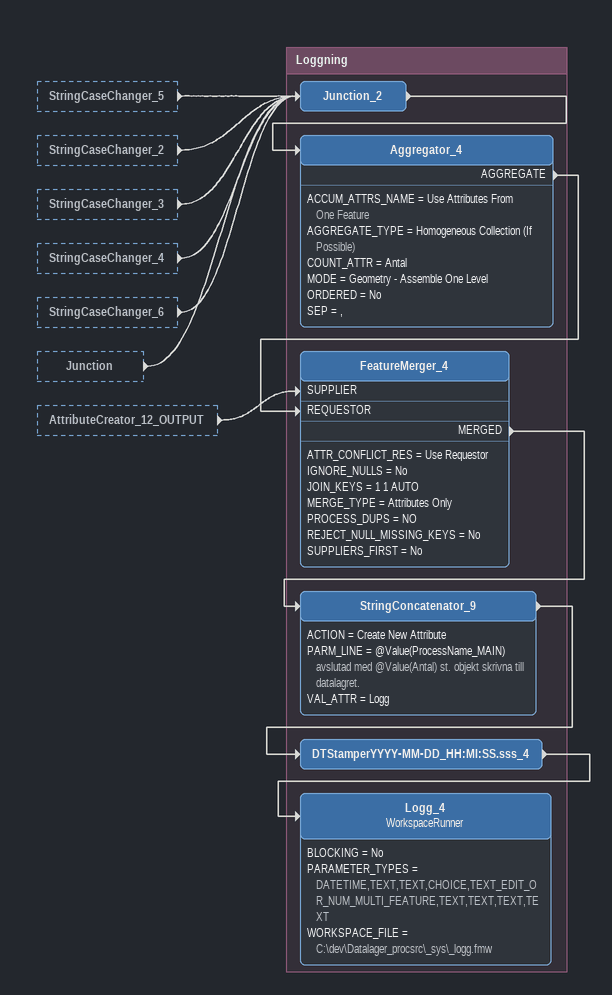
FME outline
StringCaseChanger_5 [outside]
    -> Junction_2
StringCaseChanger_2 [outside]
    -> Junction_2
StringCaseChanger_3 [outside]
    -> Junction_2
StringCaseChanger_4 [outside]
    -> Junction_2
StringCaseChanger_6 [outside]
    -> Junction_2
Junction [outside]
    -> Junction_2
AttributeCreator_12_OUTPUT [outside]
    -> FeatureMerger_4 [SUPPLIER]

Bookmark: Loggning
Junction_2
    -> Aggregator_4
Aggregator_4
    ACCUM_ATTRS_NAME = Use Attributes From One Feature
    AGGREGATE_TYPE = Homogeneous Collection (If Possible)
    COUNT_ATTR = Antal
    MODE = Geometry - Assemble One Level
    ORDERED = No
    SEP = ,
    AGGREGATE -> FeatureMerger_4 [REQUESTOR]
FeatureMerger_4
    ATTR_CONFLICT_RES = Use Requestor
    IGNORE_NULLS = No
    JOIN_KEYS = 1 1 AUTO
    MERGE_TYPE = Attributes Only
    PROCESS_DUPS = NO
    REJECT_NULL_MISSING_KEYS = No
    SUPPLIERS_FIRST = No
    MERGED -> StringConcatenator_9
StringConcatenator_9
    ACTION = Create New Attribute
    PARM_LINE = @Value(ProcessName_MAIN) avslutad med @Value(Antal) st. objekt skrivna till datalagret.
    VAL_ATTR = Logg
    -> DTStamperYYYY-MM-DD_HH:MI:SS.sss_4
DTStamperYYYY-MM-DD_HH:MI:SS.sss_4
    -> Logg_4
Logg_4: WorkspaceRunner
    BLOCKING = No
    PARAMETER_TYPES = DATETIME,TEXT,TEXT,CHOICE,TEXT_EDIT_OR_NUM_MULTI_FEATURE,TEXT,TEXT,TEXT,TEXT
    WORKSPACE_FILE = C:\dev\Datalager_procsrc\_sys\_logg.fmw
